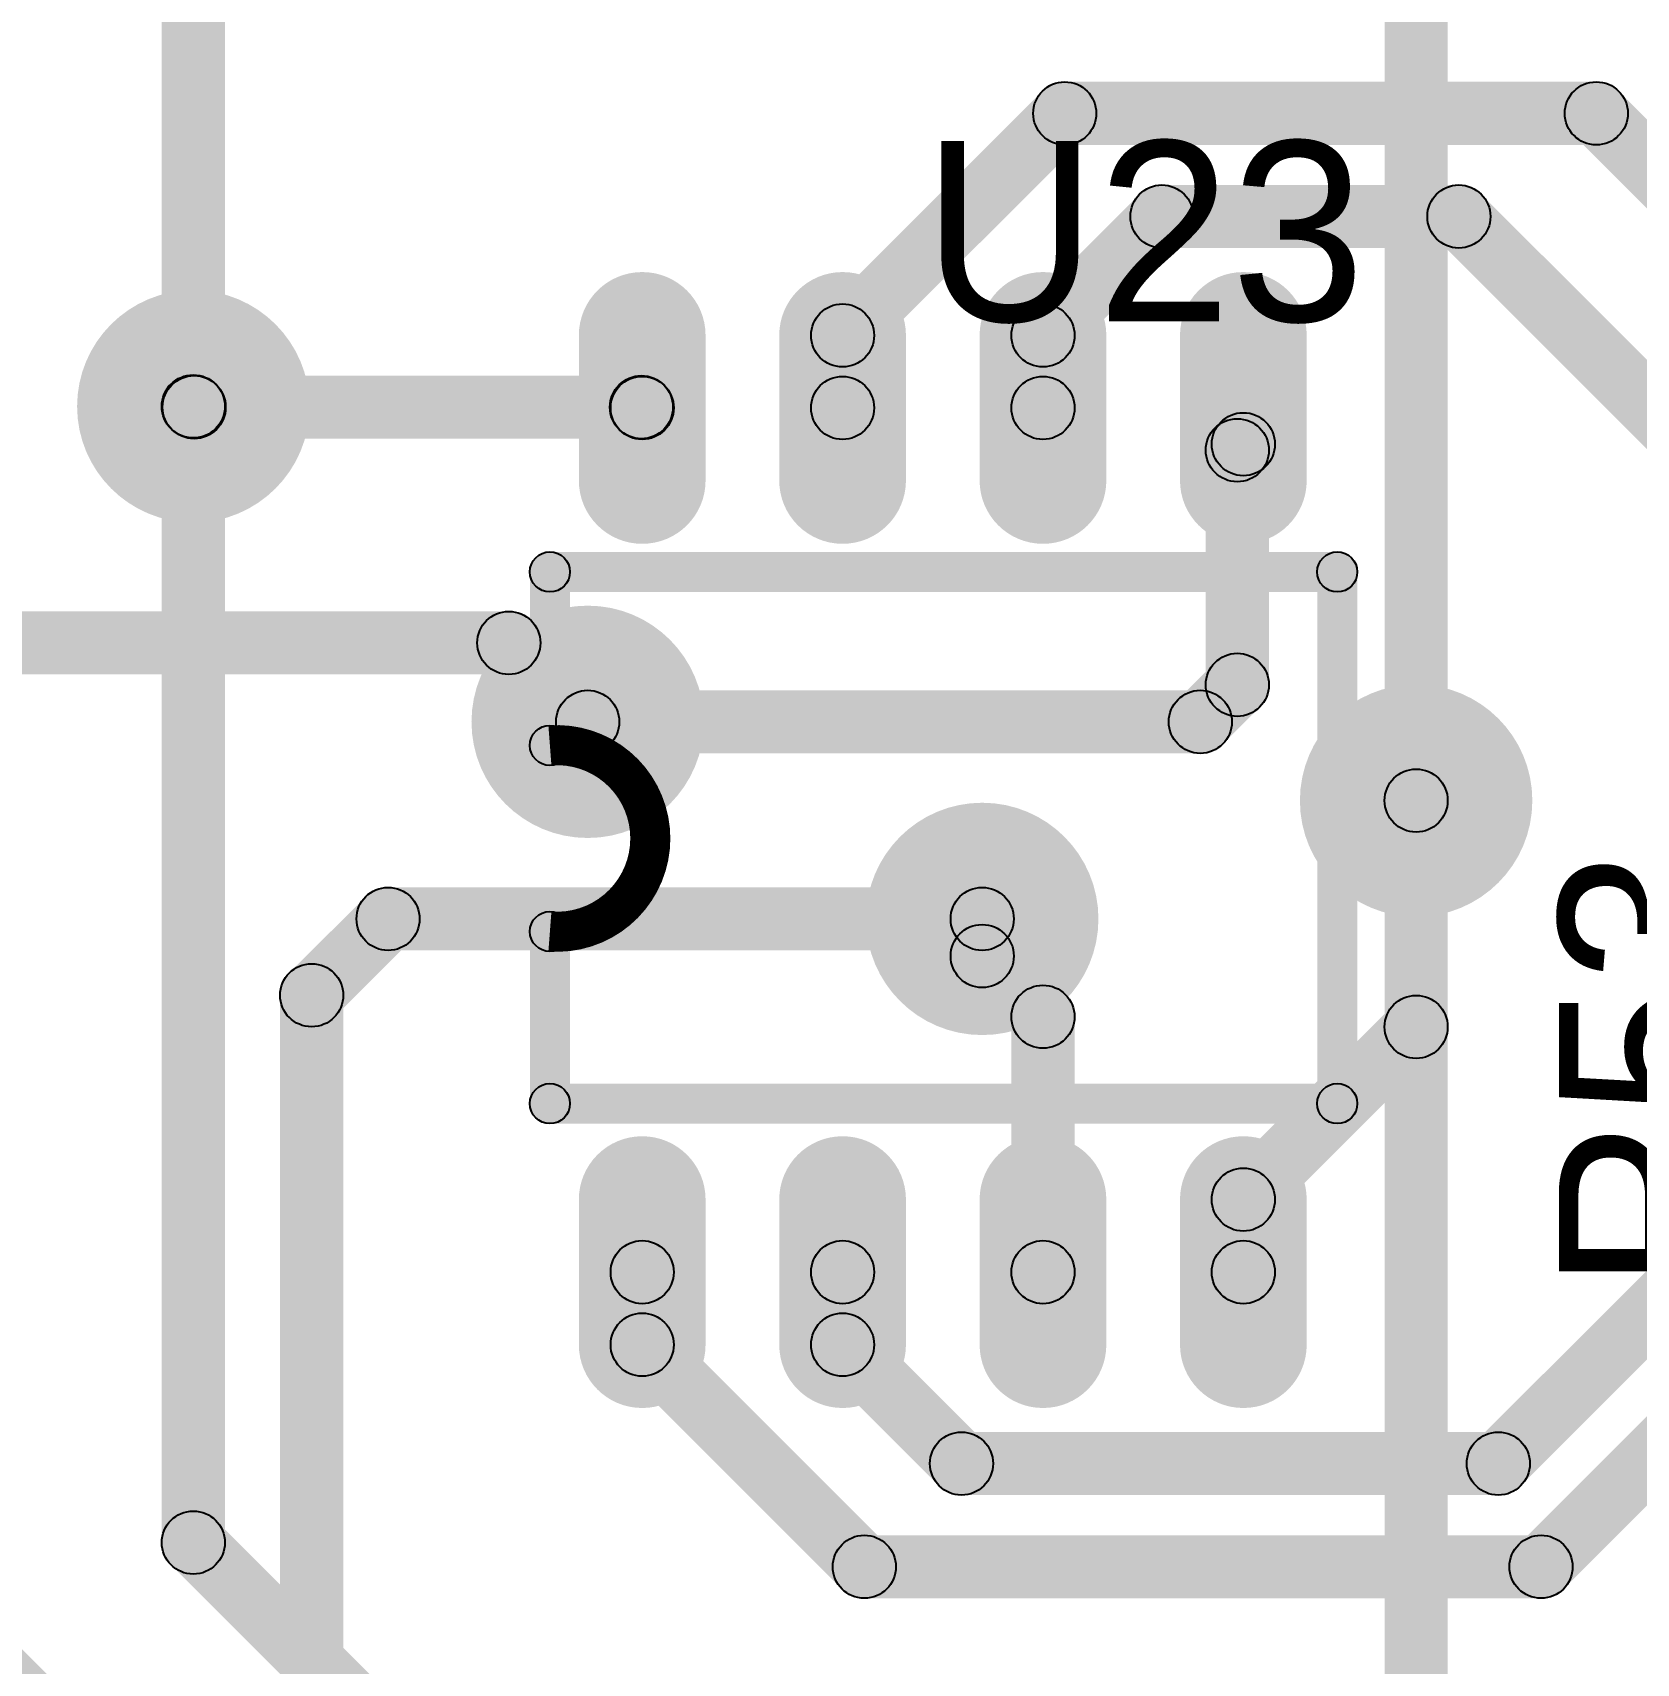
# Model space of a CAD drawing. Header units: millimetres. Extents: x 1.24 to 8.03, y 2.12 to 7.05.
# Drawn here: x 4.6843 to 5.0845, y 4.2334 to 4.6406 of the extents above; entities that cross this region are included whole.
import ezdxf

# ---------------------------------------------------------------- set-up
doc = ezdxf.new("R2010")
doc.units = ezdxf.units.MM
doc.header["$MEASUREMENT"] = 0
for name, color, linetype in [('BottomLayer', 5, 'Continuous'), ('BottomSolder', 6, 'Continuous'), ('TopLayer', 1, 'Continuous'), ('TopOverlay', 2, 'Continuous'), ('TopPaste', 8, 'Continuous'), ('TopSolder', 216, 'Continuous'), ('ViaHoleLayer', 16, 'Continuous')]:
    doc.layers.add(name, color=color, linetype=linetype)

# ---------------------------------------------------------------- blocks, each defined once
blk = doc.blocks.new('SOIC_8_L5_0_W4_0_P1_27_LS6_0_BL_27')
at = {"layer": 'TopLayer'}
h = blk.add_hatch(color=1, dxfattribs=at)
edge = h.paths.add_edge_path()
edge.add_arc((-0.075, 0.125984), 0.011811, 0, 180)
edge.add_line((-0.086811, 0.125984), (-0.086811, 0.089763))
edge.add_arc((-0.075, 0.089763), 0.011811, 180, 360)
edge.add_line((-0.063189, 0.089763), (-0.063189, 0.125984))
h = blk.add_hatch(color=1, dxfattribs=at)
edge = h.paths.add_edge_path()
edge.add_arc((-0.025, 0.125984), 0.011811, 0, 180)
edge.add_line((-0.036811, 0.125984), (-0.036811, 0.089763))
edge.add_arc((-0.025, 0.089763), 0.011811, 180, 360)
edge.add_line((-0.013189, 0.089763), (-0.013189, 0.125984))
h = blk.add_hatch(color=1, dxfattribs=at)
edge = h.paths.add_edge_path()
edge.add_arc((0.025, 0.125984), 0.011811, 0, 180)
edge.add_line((0.013189, 0.125984), (0.013189, 0.089763))
edge.add_arc((0.025, 0.089763), 0.011811, 180, 360)
edge.add_line((0.036811, 0.089763), (0.036811, 0.125984))
h = blk.add_hatch(color=1, dxfattribs=at)
edge = h.paths.add_edge_path()
edge.add_arc((0.075, 0.125984), 0.011811, 0, 180)
edge.add_line((0.063189, 0.125984), (0.063189, 0.089763))
edge.add_arc((0.075, 0.089763), 0.011811, 180, 360)
edge.add_line((0.086811, 0.089763), (0.086811, 0.125984))
h = blk.add_hatch(color=1, dxfattribs=at)
edge = h.paths.add_edge_path()
edge.add_arc((-0.075, -0.089763), 0.011811, 0, 180)
edge.add_line((-0.086811, -0.089763), (-0.086811, -0.125984))
edge.add_arc((-0.075, -0.125984), 0.011811, 180, 360)
edge.add_line((-0.063189, -0.125984), (-0.063189, -0.089763))
h = blk.add_hatch(color=1, dxfattribs=at)
edge = h.paths.add_edge_path()
edge.add_arc((-0.025, -0.089763), 0.011811, 0, 180)
edge.add_line((-0.036811, -0.089763), (-0.036811, -0.125984))
edge.add_arc((-0.025, -0.125984), 0.011811, 180, 360)
edge.add_line((-0.013189, -0.125984), (-0.013189, -0.089763))
h = blk.add_hatch(color=1, dxfattribs=at)
edge = h.paths.add_edge_path()
edge.add_arc((0.025, -0.089763), 0.011811, 0, 180)
edge.add_line((0.013189, -0.089763), (0.013189, -0.125984))
edge.add_arc((0.025, -0.125984), 0.011811, 180, 360)
edge.add_line((0.036811, -0.125984), (0.036811, -0.089763))
h = blk.add_hatch(color=1, dxfattribs=at)
edge = h.paths.add_edge_path()
edge.add_arc((0.075, -0.089763), 0.011811, 0, 180)
edge.add_line((0.063189, -0.089763), (0.063189, -0.125984))
edge.add_arc((0.075, -0.125984), 0.011811, 180, 360)
edge.add_line((0.086811, -0.125984), (0.086811, -0.089763))
at = {"layer": 'TopOverlay'}
h = blk.add_hatch(color=2, dxfattribs=at)
edge = h.paths.add_edge_path()
edge.add_arc((-0.098031, 0.066929), 0.005, 0, 360)
h = blk.add_hatch(color=2, dxfattribs=at)
edge = h.paths.add_edge_path()
edge.add_arc((-0.098031, 0.066929), 0.005, 0, 360)
for points in [[(-0.098031, 0.061929), (-0.098031, 0.071929), (0.098425, 0.071929), (0.098425, 0.061929)], [(-0.093031, 0.023622), (-0.103031, 0.023622), (-0.103031, 0.066929), (-0.093031, 0.066929)], [(0.103425, -0.065797), (0.093425, -0.065797), (0.093425, 0.066929), (0.103425, 0.066929)], [(-0.093031, -0.065797), (-0.103031, -0.065797), (-0.103031, -0.022835), (-0.093031, -0.022835)], [(-0.098031, -0.070797), (-0.098031, -0.060797), (0.098425, -0.060797), (0.098425, -0.070797)]]:
    blk.add_hatch(color=2, dxfattribs=at).paths.add_polyline_path(points)
h = blk.add_hatch(color=2, dxfattribs=at)
edge = h.paths.add_edge_path()
edge.add_arc((0.098425, 0.066929), 0.005, 0, 360)
h = blk.add_hatch(color=2, dxfattribs=at)
edge = h.paths.add_edge_path()
edge.add_arc((0.098425, 0.066929), 0.005, 0, 360)
h = blk.add_hatch(color=2, dxfattribs=at)
edge = h.paths.add_edge_path()
edge.add_arc((-0.098031, 0.023622), 0.005, 0, 360)
h = blk.add_hatch(color=2, dxfattribs=at)
edge = h.paths.add_edge_path()
edge.add_arc((-0.098031, 0.023622), 0.005, 0, 360)
h = blk.add_hatch(color=2, dxfattribs=at)
edge = h.paths.add_edge_path()
edge.add_arc((-0.098031, -0.022835), 0.005, 0, 360)
h = blk.add_hatch(color=2, dxfattribs=at)
edge = h.paths.add_edge_path()
edge.add_arc((-0.098031, -0.022835), 0.005, 0, 360)
h = blk.add_hatch(color=2, dxfattribs=at)
edge = h.paths.add_edge_path()
edge.add_arc((-0.098031, -0.065797), 0.005, 0, 360)
h = blk.add_hatch(color=2, dxfattribs=at)
edge = h.paths.add_edge_path()
edge.add_arc((-0.098031, -0.065797), 0.005, 0, 360)
h = blk.add_hatch(color=2, dxfattribs=at)
edge = h.paths.add_edge_path()
edge.add_arc((0.098425, -0.065797), 0.005, 0, 360)
h = blk.add_hatch(color=2, dxfattribs=at)
edge = h.paths.add_edge_path()
edge.add_arc((0.098425, -0.065797), 0.005, 0, 360)
at = {"layer": 'TopPaste'}
h = blk.add_hatch(color=8, dxfattribs=at)
edge = h.paths.add_edge_path()
edge.add_arc((-0.075, 0.125984), 0.011811, 0, 180)
edge.add_line((-0.086811, 0.125984), (-0.086811, 0.089763))
edge.add_arc((-0.075, 0.089763), 0.011811, 180, 360)
edge.add_line((-0.063189, 0.089763), (-0.063189, 0.125984))
h = blk.add_hatch(color=8, dxfattribs=at)
edge = h.paths.add_edge_path()
edge.add_arc((-0.025, 0.125984), 0.011811, 0, 180)
edge.add_line((-0.036811, 0.125984), (-0.036811, 0.089763))
edge.add_arc((-0.025, 0.089763), 0.011811, 180, 360)
edge.add_line((-0.013189, 0.089763), (-0.013189, 0.125984))
h = blk.add_hatch(color=8, dxfattribs=at)
edge = h.paths.add_edge_path()
edge.add_arc((0.025, 0.125984), 0.011811, 0, 180)
edge.add_line((0.013189, 0.125984), (0.013189, 0.089763))
edge.add_arc((0.025, 0.089763), 0.011811, 180, 360)
edge.add_line((0.036811, 0.089763), (0.036811, 0.125984))
h = blk.add_hatch(color=8, dxfattribs=at)
edge = h.paths.add_edge_path()
edge.add_arc((0.075, 0.125984), 0.011811, 0, 180)
edge.add_line((0.063189, 0.125984), (0.063189, 0.089763))
edge.add_arc((0.075, 0.089763), 0.011811, 180, 360)
edge.add_line((0.086811, 0.089763), (0.086811, 0.125984))
h = blk.add_hatch(color=8, dxfattribs=at)
edge = h.paths.add_edge_path()
edge.add_arc((-0.075, -0.089763), 0.011811, 0, 180)
edge.add_line((-0.086811, -0.089763), (-0.086811, -0.125984))
edge.add_arc((-0.075, -0.125984), 0.011811, 180, 360)
edge.add_line((-0.063189, -0.125984), (-0.063189, -0.089763))
h = blk.add_hatch(color=8, dxfattribs=at)
edge = h.paths.add_edge_path()
edge.add_arc((-0.025, -0.089763), 0.011811, 0, 180)
edge.add_line((-0.036811, -0.089763), (-0.036811, -0.125984))
edge.add_arc((-0.025, -0.125984), 0.011811, 180, 360)
edge.add_line((-0.013189, -0.125984), (-0.013189, -0.089763))
h = blk.add_hatch(color=8, dxfattribs=at)
edge = h.paths.add_edge_path()
edge.add_arc((0.025, -0.089763), 0.011811, 0, 180)
edge.add_line((0.013189, -0.089763), (0.013189, -0.125984))
edge.add_arc((0.025, -0.125984), 0.011811, 180, 360)
edge.add_line((0.036811, -0.125984), (0.036811, -0.089763))
h = blk.add_hatch(color=8, dxfattribs=at)
edge = h.paths.add_edge_path()
edge.add_arc((0.075, -0.089763), 0.011811, 0, 180)
edge.add_line((0.063189, -0.089763), (0.063189, -0.125984))
edge.add_arc((0.075, -0.125984), 0.011811, 180, 360)
edge.add_line((0.086811, -0.125984), (0.086811, -0.089763))
at = {"layer": 'TopSolder'}
h = blk.add_hatch(color=216, dxfattribs=at)
edge = h.paths.add_edge_path()
edge.add_arc((-0.075, 0.125984), 0.015811, 0, 180)
edge.add_line((-0.090811, 0.125984), (-0.090811, 0.089763))
edge.add_arc((-0.075, 0.089763), 0.015811, 180, 360)
edge.add_line((-0.059189, 0.089763), (-0.059189, 0.125984))
h = blk.add_hatch(color=216, dxfattribs=at)
edge = h.paths.add_edge_path()
edge.add_arc((-0.025, 0.125984), 0.015811, 0, 180)
edge.add_line((-0.040811, 0.125984), (-0.040811, 0.089763))
edge.add_arc((-0.025, 0.089763), 0.015811, 180, 360)
edge.add_line((-0.009189, 0.089763), (-0.009189, 0.125984))
h = blk.add_hatch(color=216, dxfattribs=at)
edge = h.paths.add_edge_path()
edge.add_arc((0.025, 0.125984), 0.015811, 0, 180)
edge.add_line((0.009189, 0.125984), (0.009189, 0.089763))
edge.add_arc((0.025, 0.089763), 0.015811, 180, 360)
edge.add_line((0.040811, 0.089763), (0.040811, 0.125984))
h = blk.add_hatch(color=216, dxfattribs=at)
edge = h.paths.add_edge_path()
edge.add_arc((0.075, 0.125984), 0.015811, 0, 180)
edge.add_line((0.059189, 0.125984), (0.059189, 0.089763))
edge.add_arc((0.075, 0.089763), 0.015811, 180, 360)
edge.add_line((0.090811, 0.089763), (0.090811, 0.125984))
h = blk.add_hatch(color=216, dxfattribs=at)
edge = h.paths.add_edge_path()
edge.add_arc((-0.075, -0.089763), 0.015811, 0, 180)
edge.add_line((-0.090811, -0.089763), (-0.090811, -0.125984))
edge.add_arc((-0.075, -0.125984), 0.015811, 180, 360)
edge.add_line((-0.059189, -0.125984), (-0.059189, -0.089763))
h = blk.add_hatch(color=216, dxfattribs=at)
edge = h.paths.add_edge_path()
edge.add_arc((-0.025, -0.089763), 0.015811, 0, 180)
edge.add_line((-0.040811, -0.089763), (-0.040811, -0.125984))
edge.add_arc((-0.025, -0.125984), 0.015811, 180, 360)
edge.add_line((-0.009189, -0.125984), (-0.009189, -0.089763))
h = blk.add_hatch(color=216, dxfattribs=at)
edge = h.paths.add_edge_path()
edge.add_arc((0.025, -0.089763), 0.015811, 0, 180)
edge.add_line((0.009189, -0.089763), (0.009189, -0.125984))
edge.add_arc((0.025, -0.125984), 0.015811, 180, 360)
edge.add_line((0.040811, -0.125984), (0.040811, -0.089763))
h = blk.add_hatch(color=216, dxfattribs=at)
edge = h.paths.add_edge_path()
edge.add_arc((0.075, -0.089763), 0.015811, 0, 180)
edge.add_line((0.059189, -0.089763), (0.059189, -0.125984))
edge.add_arc((0.075, -0.125984), 0.015811, 180, 360)
edge.add_line((0.090811, -0.125984), (0.090811, -0.089763))
at = {"layer": 'TopOverlay', "const_width": 0.01}
blk.add_lwpolyline([(-0.098031, 0.023622, -1.0785851), (-0.098031, -0.022835)], format="xyb", dxfattribs=at)
at = {"layer": 'TopOverlay'}
for centre in [(-0.098031, 0.066929), (-0.098031, 0.066929), (0.098425, 0.066929), (0.098425, 0.066929), (-0.098031, 0.023622), (-0.098031, 0.023622), (-0.098031, -0.022835), (-0.098031, -0.022835), (-0.098031, -0.065797), (-0.098031, -0.065797), (0.098425, -0.065797), (0.098425, -0.065797)]:
    blk.add_circle(centre, 0.005, dxfattribs=at)

msp = doc.modelspace()

# ---------------------------------------------------------------- hatches: boundary and pattern name
at = {"layer": 'BottomLayer'}
for points in [[(4.73228, 4.54724), (4.71654, 4.54724), (4.71654, 4.95), (4.73228, 4.95)], [(5.0374, 4.44882), (5.02165, 4.44882), (5.02165, 4.77362), (5.0374, 4.77362)], [(4.6063, 4.48032), (4.6063, 4.49606), (4.80313, 4.49606), (4.80313, 4.48032)], [(4.79756, 4.48262), (4.8087, 4.49376), (4.82839, 4.47406), (4.81726, 4.46293)], [(5.0374, 4.0748), (5.02165, 4.0748), (5.02165, 4.44882), (5.0374, 4.44882)], [(4.773, 4.41142), (4.773, 4.42717), (4.92126, 4.42717), (4.92126, 4.41142)], [(4.7595, 4.39466), (4.74837, 4.40579), (4.76744, 4.42486), (4.77857, 4.41372)], [(4.76181, 4.0748), (4.74606, 4.0748), (4.74606, 4.40022), (4.76181, 4.40022)]]:
    msp.add_hatch(color=5, dxfattribs=at).paths.add_polyline_path(points)
h = msp.add_hatch(color=5, dxfattribs=at)
edge = h.paths.add_edge_path()
edge.add_arc((4.72441, 4.54724), 0.025, 0, 360)
h = msp.add_hatch(color=5, dxfattribs=at)
edge = h.paths.add_edge_path()
edge.add_arc((4.72441, 4.54724), 0.00787, 0, 360)
h = msp.add_hatch(color=5, dxfattribs=at)
edge = h.paths.add_edge_path()
edge.add_arc((4.80313, 4.48819), 0.00787, 0, 360)
h = msp.add_hatch(color=5, dxfattribs=at)
edge = h.paths.add_edge_path()
edge.add_arc((4.80313, 4.48819), 0.00787, 0, 360)
h = msp.add_hatch(color=5, dxfattribs=at)
edge = h.paths.add_edge_path()
edge.add_arc((4.82282, 4.46849), 0.025, 0, 360)
h = msp.add_hatch(color=5, dxfattribs=at)
edge = h.paths.add_edge_path()
edge.add_arc((4.82282, 4.46849), 0.00787, 0, 360)
h = msp.add_hatch(color=5, dxfattribs=at)
edge = h.paths.add_edge_path()
edge.add_arc((5.02953, 4.44882), 0.025, 0, 360)
h = msp.add_hatch(color=5, dxfattribs=at)
edge = h.paths.add_edge_path()
edge.add_arc((5.02953, 4.44882), 0.00787, 0, 360)
h = msp.add_hatch(color=5, dxfattribs=at)
edge = h.paths.add_edge_path()
edge.add_arc((5.02953, 4.44882), 0.00787, 0, 360)
h = msp.add_hatch(color=5, dxfattribs=at)
edge = h.paths.add_edge_path()
edge.add_arc((4.92126, 4.41929), 0.025, 0, 360)
h = msp.add_hatch(color=5, dxfattribs=at)
edge = h.paths.add_edge_path()
edge.add_arc((4.773, 4.41929), 0.00787, 0, 360)
h = msp.add_hatch(color=5, dxfattribs=at)
edge = h.paths.add_edge_path()
edge.add_arc((4.773, 4.41929), 0.00787, 0, 360)
h = msp.add_hatch(color=5, dxfattribs=at)
edge = h.paths.add_edge_path()
edge.add_arc((4.92126, 4.41929), 0.00787, 0, 360)
h = msp.add_hatch(color=5, dxfattribs=at)
edge = h.paths.add_edge_path()
edge.add_arc((4.75394, 4.40022), 0.00787, 0, 360)
h = msp.add_hatch(color=5, dxfattribs=at)
edge = h.paths.add_edge_path()
edge.add_arc((4.75394, 4.40022), 0.00787, 0, 360)
at = {"layer": 'BottomSolder'}
h = msp.add_hatch(color=6, dxfattribs=at)
edge = h.paths.add_edge_path()
edge.add_arc((4.72441, 4.54724), 0.029, 0, 360)
h = msp.add_hatch(color=6, dxfattribs=at)
edge = h.paths.add_edge_path()
edge.add_arc((4.82282, 4.46849), 0.029, 0, 360)
h = msp.add_hatch(color=6, dxfattribs=at)
edge = h.paths.add_edge_path()
edge.add_arc((5.02953, 4.44882), 0.029, 0, 360)
h = msp.add_hatch(color=6, dxfattribs=at)
edge = h.paths.add_edge_path()
edge.add_arc((4.92126, 4.41929), 0.029, 0, 360)
at = {"layer": 'TopLayer'}
for points in [[(4.89199, 4.55939), (4.88085, 4.57053), (4.93628, 4.62596), (4.94742, 4.61483)], [(4.94185, 4.61252), (4.94185, 4.62827), (5.07449, 4.62827), (5.07449, 4.61252)], [(5.06892, 4.61483), (5.08006, 4.62596), (5.11239, 4.59363), (5.10125, 4.58249)], [(4.9661, 4.58677), (4.9661, 4.60252), (5.0402, 4.60252), (5.0402, 4.58677)], [(4.94199, 4.55939), (4.93085, 4.57053), (4.96053, 4.60021), (4.97167, 4.58908)], [(5.03463, 4.58908), (5.04576, 4.60021), (5.14238, 4.5036), (5.13124, 4.49246)], [(4.89429, 4.54685), (4.87854, 4.54685), (4.87854, 4.56496), (4.89429, 4.56496)], [(4.94429, 4.54685), (4.92854, 4.54685), (4.92854, 4.56496), (4.94429, 4.56496)], [(4.71884, 4.54168), (4.72998, 4.55281), (4.73017, 4.55261), (4.71904, 4.54148)], [(4.72461, 4.53917), (4.72461, 4.55492), (4.83622, 4.55492), (4.83622, 4.53917)], [(4.83065, 4.54148), (4.84179, 4.55261), (4.84199, 4.55242), (4.83085, 4.54128)], [(4.73228, 4.26358), (4.71654, 4.26358), (4.71654, 4.54724), (4.73228, 4.54724)], [(4.99048, 4.53072), (4.97934, 4.54186), (4.98085, 4.54336), (4.99199, 4.53223)], [(4.99278, 4.47772), (4.97704, 4.47772), (4.97704, 4.53629), (4.99278, 4.53629)], [(4.98125, 4.46293), (4.97012, 4.47406), (4.97934, 4.48329), (4.99048, 4.47215)], [(4.82282, 4.46062), (4.82282, 4.47637), (4.97569, 4.47637), (4.97569, 4.46062)], [(5.0374, 4.39232), (5.02165, 4.39232), (5.02165, 4.44882), (5.0374, 4.44882)], [(4.92913, 4.41002), (4.91339, 4.41002), (4.91339, 4.41929), (4.92913, 4.41929)], [(4.91569, 4.40446), (4.92683, 4.41559), (4.94199, 4.40043), (4.93085, 4.3893)], [(4.99199, 4.34365), (4.98085, 4.35478), (5.02396, 4.39789), (5.0351, 4.38676)], [(4.94429, 4.3311), (4.92854, 4.3311), (4.92854, 4.39487), (4.94429, 4.39487)], [(5.05561, 4.27774), (5.04447, 4.28887), (5.13124, 4.37565), (5.14238, 4.36451)], [(4.99429, 4.3311), (4.97854, 4.3311), (4.97854, 4.34921), (4.99429, 4.34921)], [(4.84429, 4.31299), (4.82854, 4.31299), (4.82854, 4.3311), (4.84429, 4.3311)], [(4.89429, 4.31299), (4.87854, 4.31299), (4.87854, 4.3311), (4.89429, 4.3311)], [(4.83085, 4.30742), (4.84199, 4.31856), (4.89742, 4.26313), (4.88628, 4.25199)], [(4.88085, 4.30742), (4.89199, 4.31856), (4.92167, 4.28887), (4.91053, 4.27774)], [(4.60073, 4.29561), (4.61187, 4.30675), (4.83824, 4.08037), (4.82711, 4.06924)], [(5.06627, 4.25199), (5.05514, 4.26313), (5.08892, 4.29691), (5.10005, 4.28577)], [(4.9161, 4.27543), (4.9161, 4.29118), (5.05004, 4.29118), (5.05004, 4.27543)], [(4.71884, 4.25802), (4.72998, 4.26915), (4.83214, 4.16699), (4.82101, 4.15585)], [(4.89185, 4.24968), (4.89185, 4.26543), (5.0607, 4.26543), (5.0607, 4.24968)]]:
    msp.add_hatch(color=1, dxfattribs=at).paths.add_polyline_path(points)
h = msp.add_hatch(color=1, dxfattribs=at)
edge = h.paths.add_edge_path()
edge.add_arc((4.94185, 4.62039), 0.00787, 0, 360)
h = msp.add_hatch(color=1, dxfattribs=at)
edge = h.paths.add_edge_path()
edge.add_arc((4.94185, 4.62039), 0.00787, 0, 360)
h = msp.add_hatch(color=1, dxfattribs=at)
edge = h.paths.add_edge_path()
edge.add_arc((5.07449, 4.62039), 0.00787, 0, 360)
h = msp.add_hatch(color=1, dxfattribs=at)
edge = h.paths.add_edge_path()
edge.add_arc((5.07449, 4.62039), 0.00787, 0, 360)
h = msp.add_hatch(color=1, dxfattribs=at)
edge = h.paths.add_edge_path()
edge.add_arc((4.9661, 4.59465), 0.00787, 0, 360)
h = msp.add_hatch(color=1, dxfattribs=at)
edge = h.paths.add_edge_path()
edge.add_arc((4.9661, 4.59465), 0.00787, 0, 360)
h = msp.add_hatch(color=1, dxfattribs=at)
edge = h.paths.add_edge_path()
edge.add_arc((5.0402, 4.59465), 0.00787, 0, 360)
h = msp.add_hatch(color=1, dxfattribs=at)
edge = h.paths.add_edge_path()
edge.add_arc((5.0402, 4.59465), 0.00787, 0, 360)
h = msp.add_hatch(color=1, dxfattribs=at)
edge = h.paths.add_edge_path()
edge.add_arc((4.72441, 4.54724), 0.025, 0, 360)
h = msp.add_hatch(color=1, dxfattribs=at)
edge = h.paths.add_edge_path()
edge.add_arc((4.88642, 4.56496), 0.00787, 0, 360)
h = msp.add_hatch(color=1, dxfattribs=at)
edge = h.paths.add_edge_path()
edge.add_arc((4.88642, 4.56496), 0.00787, 0, 360)
h = msp.add_hatch(color=1, dxfattribs=at)
edge = h.paths.add_edge_path()
edge.add_arc((4.93642, 4.56496), 0.00787, 0, 360)
h = msp.add_hatch(color=1, dxfattribs=at)
edge = h.paths.add_edge_path()
edge.add_arc((4.93642, 4.56496), 0.00787, 0, 360)
h = msp.add_hatch(color=1, dxfattribs=at)
edge = h.paths.add_edge_path()
edge.add_arc((4.72441, 4.54724), 0.00787, 0, 360)
h = msp.add_hatch(color=1, dxfattribs=at)
edge = h.paths.add_edge_path()
edge.add_arc((4.72441, 4.54724), 0.00787, 0, 360)
h = msp.add_hatch(color=1, dxfattribs=at)
edge = h.paths.add_edge_path()
edge.add_arc((4.72461, 4.54705), 0.00787, 0, 360)
h = msp.add_hatch(color=1, dxfattribs=at)
edge = h.paths.add_edge_path()
edge.add_arc((4.72461, 4.54705), 0.00787, 0, 360)
h = msp.add_hatch(color=1, dxfattribs=at)
edge = h.paths.add_edge_path()
edge.add_arc((4.83622, 4.54705), 0.00787, 0, 360)
h = msp.add_hatch(color=1, dxfattribs=at)
edge = h.paths.add_edge_path()
edge.add_arc((4.83622, 4.54705), 0.00787, 0, 360)
h = msp.add_hatch(color=1, dxfattribs=at)
edge = h.paths.add_edge_path()
edge.add_arc((4.83642, 4.54685), 0.00787, 0, 360)
h = msp.add_hatch(color=1, dxfattribs=at)
edge = h.paths.add_edge_path()
edge.add_arc((4.88642, 4.54685), 0.00787, 0, 360)
h = msp.add_hatch(color=1, dxfattribs=at)
edge = h.paths.add_edge_path()
edge.add_arc((4.93642, 4.54685), 0.00787, 0, 360)
h = msp.add_hatch(color=1, dxfattribs=at)
edge = h.paths.add_edge_path()
edge.add_arc((4.98491, 4.53629), 0.00787, 0, 360)
h = msp.add_hatch(color=1, dxfattribs=at)
edge = h.paths.add_edge_path()
edge.add_arc((4.98491, 4.53629), 0.00787, 0, 360)
h = msp.add_hatch(color=1, dxfattribs=at)
edge = h.paths.add_edge_path()
edge.add_arc((4.98642, 4.5378), 0.00787, 0, 360)
h = msp.add_hatch(color=1, dxfattribs=at)
edge = h.paths.add_edge_path()
edge.add_arc((4.82282, 4.46849), 0.025, 0, 360)
h = msp.add_hatch(color=1, dxfattribs=at)
edge = h.paths.add_edge_path()
edge.add_arc((4.98491, 4.47772), 0.00787, 0, 360)
h = msp.add_hatch(color=1, dxfattribs=at)
edge = h.paths.add_edge_path()
edge.add_arc((4.98491, 4.47772), 0.00787, 0, 360)
h = msp.add_hatch(color=1, dxfattribs=at)
edge = h.paths.add_edge_path()
edge.add_arc((4.82282, 4.46849), 0.00787, 0, 360)
h = msp.add_hatch(color=1, dxfattribs=at)
edge = h.paths.add_edge_path()
edge.add_arc((4.97569, 4.46849), 0.00787, 0, 360)
h = msp.add_hatch(color=1, dxfattribs=at)
edge = h.paths.add_edge_path()
edge.add_arc((4.97569, 4.46849), 0.00787, 0, 360)
h = msp.add_hatch(color=1, dxfattribs=at)
edge = h.paths.add_edge_path()
edge.add_arc((5.02953, 4.44882), 0.025, 0, 360)
h = msp.add_hatch(color=1, dxfattribs=at)
edge = h.paths.add_edge_path()
edge.add_arc((5.02953, 4.44882), 0.00787, 0, 360)
h = msp.add_hatch(color=1, dxfattribs=at)
edge = h.paths.add_edge_path()
edge.add_arc((4.92126, 4.41929), 0.025, 0, 360)
h = msp.add_hatch(color=1, dxfattribs=at)
edge = h.paths.add_edge_path()
edge.add_arc((4.92126, 4.41929), 0.00787, 0, 360)
h = msp.add_hatch(color=1, dxfattribs=at)
edge = h.paths.add_edge_path()
edge.add_arc((4.92126, 4.41002), 0.00787, 0, 360)
h = msp.add_hatch(color=1, dxfattribs=at)
edge = h.paths.add_edge_path()
edge.add_arc((4.92126, 4.41002), 0.00787, 0, 360)
h = msp.add_hatch(color=1, dxfattribs=at)
edge = h.paths.add_edge_path()
edge.add_arc((4.93642, 4.39487), 0.00787, 0, 360)
h = msp.add_hatch(color=1, dxfattribs=at)
edge = h.paths.add_edge_path()
edge.add_arc((4.93642, 4.39487), 0.00787, 0, 360)
h = msp.add_hatch(color=1, dxfattribs=at)
edge = h.paths.add_edge_path()
edge.add_arc((5.02953, 4.39232), 0.00787, 0, 360)
h = msp.add_hatch(color=1, dxfattribs=at)
edge = h.paths.add_edge_path()
edge.add_arc((5.02953, 4.39232), 0.00787, 0, 360)
h = msp.add_hatch(color=1, dxfattribs=at)
edge = h.paths.add_edge_path()
edge.add_arc((4.98642, 4.34921), 0.00787, 0, 360)
h = msp.add_hatch(color=1, dxfattribs=at)
edge = h.paths.add_edge_path()
edge.add_arc((4.98642, 4.34921), 0.00787, 0, 360)
h = msp.add_hatch(color=1, dxfattribs=at)
edge = h.paths.add_edge_path()
edge.add_arc((4.83642, 4.3311), 0.00787, 0, 360)
h = msp.add_hatch(color=1, dxfattribs=at)
edge = h.paths.add_edge_path()
edge.add_arc((4.88642, 4.3311), 0.00787, 0, 360)
h = msp.add_hatch(color=1, dxfattribs=at)
edge = h.paths.add_edge_path()
edge.add_arc((4.93642, 4.3311), 0.00787, 0, 360)
h = msp.add_hatch(color=1, dxfattribs=at)
edge = h.paths.add_edge_path()
edge.add_arc((4.98642, 4.3311), 0.00787, 0, 360)
h = msp.add_hatch(color=1, dxfattribs=at)
edge = h.paths.add_edge_path()
edge.add_arc((4.83642, 4.31299), 0.00787, 0, 360)
h = msp.add_hatch(color=1, dxfattribs=at)
edge = h.paths.add_edge_path()
edge.add_arc((4.83642, 4.31299), 0.00787, 0, 360)
h = msp.add_hatch(color=1, dxfattribs=at)
edge = h.paths.add_edge_path()
edge.add_arc((4.88642, 4.31299), 0.00787, 0, 360)
h = msp.add_hatch(color=1, dxfattribs=at)
edge = h.paths.add_edge_path()
edge.add_arc((4.88642, 4.31299), 0.00787, 0, 360)
h = msp.add_hatch(color=1, dxfattribs=at)
edge = h.paths.add_edge_path()
edge.add_arc((4.9161, 4.28331), 0.00787, 0, 360)
h = msp.add_hatch(color=1, dxfattribs=at)
edge = h.paths.add_edge_path()
edge.add_arc((4.9161, 4.28331), 0.00787, 0, 360)
h = msp.add_hatch(color=1, dxfattribs=at)
edge = h.paths.add_edge_path()
edge.add_arc((5.05004, 4.28331), 0.00787, 0, 360)
h = msp.add_hatch(color=1, dxfattribs=at)
edge = h.paths.add_edge_path()
edge.add_arc((5.05004, 4.28331), 0.00787, 0, 360)
h = msp.add_hatch(color=1, dxfattribs=at)
edge = h.paths.add_edge_path()
edge.add_arc((4.72441, 4.26358), 0.00787, 0, 360)
h = msp.add_hatch(color=1, dxfattribs=at)
edge = h.paths.add_edge_path()
edge.add_arc((4.72441, 4.26358), 0.00787, 0, 360)
h = msp.add_hatch(color=1, dxfattribs=at)
edge = h.paths.add_edge_path()
edge.add_arc((4.89185, 4.25756), 0.00787, 0, 360)
h = msp.add_hatch(color=1, dxfattribs=at)
edge = h.paths.add_edge_path()
edge.add_arc((4.89185, 4.25756), 0.00787, 0, 360)
h = msp.add_hatch(color=1, dxfattribs=at)
edge = h.paths.add_edge_path()
edge.add_arc((5.0607, 4.25756), 0.00787, 0, 360)
h = msp.add_hatch(color=1, dxfattribs=at)
edge = h.paths.add_edge_path()
edge.add_arc((5.0607, 4.25756), 0.00787, 0, 360)
at = {"layer": 'TopSolder'}
h = msp.add_hatch(color=216, dxfattribs=at)
edge = h.paths.add_edge_path()
edge.add_arc((4.72441, 4.54724), 0.029, 0, 360)
h = msp.add_hatch(color=216, dxfattribs=at)
edge = h.paths.add_edge_path()
edge.add_arc((4.82282, 4.46849), 0.029, 0, 360)
h = msp.add_hatch(color=216, dxfattribs=at)
edge = h.paths.add_edge_path()
edge.add_arc((5.02953, 4.44882), 0.029, 0, 360)
h = msp.add_hatch(color=216, dxfattribs=at)
edge = h.paths.add_edge_path()
edge.add_arc((4.92126, 4.41929), 0.029, 0, 360)
at = {"layer": 'ViaHoleLayer'}
h = msp.add_hatch(color=16, dxfattribs=at)
edge = h.paths.add_edge_path()
edge.add_arc((4.72441, 4.54724), 0.014, 0, 360)
h = msp.add_hatch(color=16, dxfattribs=at)
edge = h.paths.add_edge_path()
edge.add_arc((4.82282, 4.46849), 0.014, 0, 360)
h = msp.add_hatch(color=16, dxfattribs=at)
edge = h.paths.add_edge_path()
edge.add_arc((5.02953, 4.44882), 0.014, 0, 360)
h = msp.add_hatch(color=16, dxfattribs=at)
edge = h.paths.add_edge_path()
edge.add_arc((4.92126, 4.41929), 0.014, 0, 360)

# ---------------------------------------------------------------- linework, layer by layer
at = {"layer": 'BottomLayer'}
for centre in [(4.72441, 4.54724), (4.80313, 4.48819), (4.80313, 4.48819), (4.82282, 4.46849), (5.02953, 4.44882), (5.02953, 4.44882), (4.773, 4.41929), (4.773, 4.41929), (4.92126, 4.41929), (4.75394, 4.40022), (4.75394, 4.40022)]:
    msp.add_circle(centre, 0.00787, dxfattribs=at)
at = {"layer": 'TopLayer'}
for centre in [(4.94185, 4.62039), (4.94185, 4.62039), (5.07449, 4.62039), (5.07449, 4.62039), (4.9661, 4.59465), (4.9661, 4.59465), (5.0402, 4.59465), (5.0402, 4.59465), (4.88642, 4.56496), (4.88642, 4.56496), (4.93642, 4.56496), (4.93642, 4.56496), (4.72441, 4.54724), (4.72441, 4.54724), (4.72461, 4.54705), (4.72461, 4.54705), (4.83622, 4.54705), (4.83622, 4.54705), (4.83642, 4.54685), (4.88642, 4.54685), (4.93642, 4.54685), (4.98491, 4.53629), (4.98491, 4.53629), (4.98642, 4.5378), (4.98491, 4.47772), (4.98491, 4.47772), (4.82282, 4.46849), (4.97569, 4.46849), (4.97569, 4.46849), (5.02953, 4.44882), (4.92126, 4.41929), (4.92126, 4.41002), (4.92126, 4.41002), (4.93642, 4.39487), (4.93642, 4.39487), (5.02953, 4.39232), (5.02953, 4.39232), (4.98642, 4.34921), (4.98642, 4.34921), (4.83642, 4.3311), (4.88642, 4.3311), (4.93642, 4.3311), (4.98642, 4.3311), (4.83642, 4.31299), (4.83642, 4.31299), (4.88642, 4.31299), (4.88642, 4.31299), (4.9161, 4.28331), (4.9161, 4.28331), (5.05004, 4.28331), (5.05004, 4.28331), (4.72441, 4.26358), (4.72441, 4.26358), (4.89185, 4.25756), (4.89185, 4.25756), (5.0607, 4.25756), (5.0607, 4.25756)]:
    msp.add_circle(centre, 0.00787, dxfattribs=at)

# ---------------------------------------------------------------- block references
msp.add_blockref('SOIC_8_L5_0_W4_0_P1_27_LS6_0_BL_27', (4.91142, 4.43898))

# ---------------------------------------------------------------- texts
at = {"layer": 'TopOverlay'}
msp.add_text('U23', height=0.045, dxfattribs=at).set_placement((4.90642, 4.56848))
msp.add_text('R53', height=0.045, rotation=90, dxfattribs=at).set_placement((5.11014, 4.32634))

doc.saveas('drawing.dxf')
